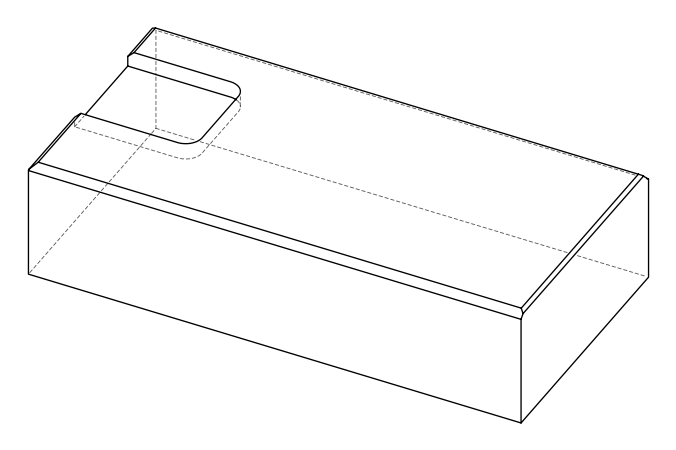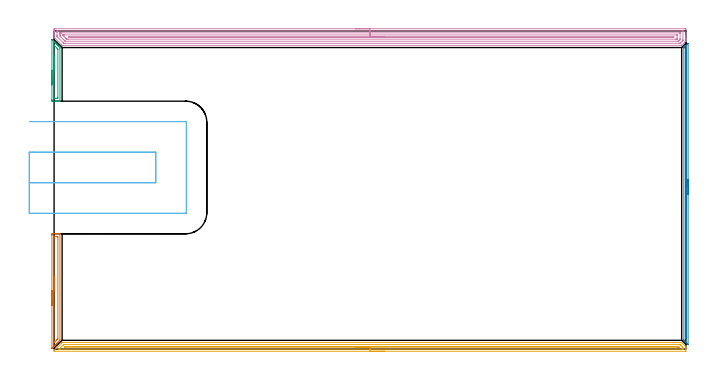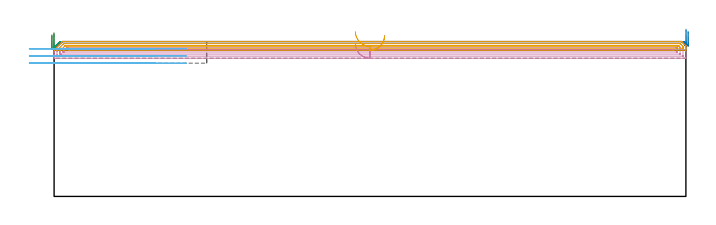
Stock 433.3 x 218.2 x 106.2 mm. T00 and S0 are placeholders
(PLAN: 6 operations, 1 tool changes, 37 min)
(1 AREA_MILL | FG_CHAMFER_SURFACE | UGT0205_001 | 1.41 min | 1252 mm3)
(2 AREA_MILL_1 | FG_CHAMFER_SURFACE_1 | UGT0205_001 | 3.39 min | 888 mm3)
(3 AREA_MILL_2 | FG_CHAMFER_SURFACE_2 | UGT0205_001 | 0.83 min | 750 mm3)
(4 AREA_MILL_3 | FG_CHAMFER_SURFACE_3 | UGT0205_001 | 17.42 min | 28029 mm3)
(5 AREA_MILL_4 | FG_CHAMFER_SURFACE_4 | UGT0205_001 | 10.47 min | 7708 mm3)
(6 MILL_SLOT | SLOT_PARTIAL_RECTANGULAR | UGT0201_006 | Follow Part, ap 7, ae 75% | 3.42 min | 139494 mm3)
(TOOL UGT0205_001 | Chamfer Mill 20 x 3 x 45 deg. | D20 FL50 Z2)
(TOOL UGT0201_006 | End Mill 28 mm | D28 FL25 Z2)
(OP 1 AREA_MILL)
G17 G21 G94 G90
T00 M6
G54
G17 G0 G90 X-1.5 Y29.8 S1061 M3
G43 Z116.2 H0
Z110.7
G94 G1 Y29.838 Z109.828 F250.
Y29.952 Z108.964
Y30.141 Z108.112
Y30.403 Z107.28
Y30.737 Z106.474
Y31.14 Z105.7
Y31.608 Z104.964
Y32.139 Z104.272
Y32.729 Z103.629
Y33.372 Z103.04
Y34.064 Z102.508
Y34.8 Z102.04
Y35.574 Z101.637
Y36.38 Z101.303
Y37.212 Z101.041
Y38.063 Z100.852
Y38.928 Z100.738
Y39.8 Z100.7
Y78.169
X-1.499 Y78.525 Z100.701
X-1.493 Y79.052 Z100.703
X-1.491 Y79.092 Z100.705
X-0.968 Y79.1 Z101.227
X-0.653 Z101.542
X-0.081 Z102.113
X0.549 Z102.746
X0.806 Z103.003
X1.436 Z103.633
X1.694 Z103.89
X2.209 Z104.409
X2.952 Z105.151
X3.468 Z105.667
X3.691 Z105.89
X3.976 Y79.093 Z106.167
X3.997 Y79.09 Z106.188
X4. Y78.971 Z106.2
Y6.416
X3.994 Y5.994 Z106.192
X3.526 Y5.526 Z105.724
X3.229 Y5.229 Z105.428
X3.172 Y5.171 Z105.369
X3.116 Y5.115 Z105.315
X2.932 Y4.932 Z105.131
X2.877 Y4.875 Z105.073
X2.821 Y4.82 Z105.02
X2.636 Y4.635 Z104.835
X2.581 Y4.579 Z104.778
X2.526 Y4.526 Z104.725
X2.339 Y4.339 Z104.538
X2.285 Y4.284 Z104.482
X2.231 Y4.231 Z104.43
X2.042 Y4.042 Z104.241
X1.989 Y3.988 Z104.186
X1.937 Y3.936 Z104.136
X1.745 Y3.745 Z103.944
X1.694 Y3.692 Z103.89
X1.642 Y3.642 Z103.841
X1.449 Y3.448 Z103.648
X1.398 Y3.396 Z103.595
X1.347 Y3.347 Z103.546
X1.152 Y3.152 Z103.351
X1.102 Y3.101 Z103.299
X1.053 Y3.052 Z103.251
X0.855 Y2.855 Z103.054
X0.806 Y2.805 Z103.003
X0.758 Y2.757 Z102.957
X0.559 Y2.558 Z102.758
X0.511 Y2.509 Z102.708
X0.463 Y2.463 Z102.662
X0.262 Y2.261 Z102.461
X0.215 Y2.214 Z102.412
X0.168 Y2.168 Z102.367
X-0.035 Y1.965 Z102.164
X-0.081 Y1.918 Z102.116
X-0.126 Y1.873 Z102.073
X-0.332 Y1.668 Z101.867
X-0.377 Y1.622 Z101.821
X-0.421 Y1.578 Z101.778
X-0.628 Y1.371 Z101.571
X-0.672 Y1.326 Z101.525
X-0.968 Y1.031 Z101.229
X-1.094 Y0.906 Z101.106
X-1.222 Y0.778 Z100.977
X-1.412 Y0.593 Z100.786
X-1.493 Y0.518 Z100.704
X-1.5 Y0.778 Z100.7
Y39.8
X-0.086 Z102.114
Y76.745
X-0.081 Y77.09 Z102.119
X0.454 Y77.099 Z102.654
X1.694 Y77.1 Z103.894
X2.229 Y77.098 Z104.429
X2.581 Y77.09 Z104.781
X2.586 Y76.745 Z104.786
Y7.306
X2.581 Y7.043 Z104.781
X2.272 Y6.726 Z104.472
X1.966 Y6.416 Z104.166
X1.83 Y6.279 Z104.03
X0.497 Y4.946 Z102.697
X0.185 Y4.635 Z102.385
X0.05 Y4.504 Z102.25
X-0.081 Y4.381 Z102.119
X-0.086 Y4.635 Z102.114
Y4.64
Y39.8
Y40.671 Z102.152
Y41.536 Z102.266
Y42.388 Z102.455
Y43.22 Z102.717
Y44.026 Z103.051
Y44.8 Z103.454
Y45.536 Z103.923
Y46.228 Z104.454
Y46.871 Z105.043
Y47.46 Z105.686
Y47.991 Z106.378
Y48.46 Z107.114
Y48.863 Z107.888
Y49.197 Z108.694
Y49.459 Z109.526
Y49.648 Z110.378
Y49.762 Z111.243
Y49.8 Z112.114
G0 Z116.2
M5
M2
(OP 2 AREA_MILL_1)
G17 G21 G94 G90
T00 M6
G54
G17 G0 G90 X434.8 Y116.4 S1061 M3
G43 Z116.2 H0
Z113.3
G94 G1 Y116.362 Z112.428 F250.
Y116.248 Z111.564
Y116.059 Z110.712
Y115.797 Z109.88
Y115.463 Z109.074
Y115.06 Z108.3
Y114.592 Z107.564
Y114.06 Z106.872
Y113.471 Z106.229
Y112.828 Z105.64
Y112.136 Z105.108
Y111.4 Z104.64
Y110.626 Z104.237
Y109.82 Z103.903
Y108.988 Z103.641
Y108.136 Z103.452
Y107.272 Z103.338
Y106.4 Z103.3
Y3.337
X434.796 Y3.117 Z103.302
X434.794 Y3.115 Z103.303
X434.782 Y3.117 Z103.316
X434.392 Y3.508 Z103.708
X434.239 Y3.659 Z103.858
X434.187 Y3.712 Z103.912
X433.996 Y3.904 Z104.103
X433.943 Y3.956 Z104.154
X433.89 Y4.01 Z104.209
X433.701 Y4.199 Z104.398
X433.646 Y4.252 Z104.45
X433.592 Y4.308 Z104.507
X433.405 Y4.494 Z104.694
X433.35 Y4.548 Z104.747
X433.294 Y4.605 Z104.805
X433.11 Y4.789 Z104.989
X433.054 Y4.845 Z105.043
X432.997 Y4.903 Z105.102
X432.815 Y5.085 Z105.284
X432.757 Y5.141 Z105.339
X432.699 Y5.201 Z105.4
X432.52 Y5.38 Z105.579
X432.461 Y5.438 Z105.636
X432.008 Y5.892 Z106.09
X431.906 Y5.997 Z106.191
X431.9 Y6.391 Z106.2
Y206.409
X431.906 Y206.803 Z106.191
X432.006 Y206.908 Z106.091
X432.461 Y207.362 Z105.636
X432.52 Y207.42 Z105.579
X432.699 Y207.599 Z105.4
X432.757 Y207.659 Z105.339
X432.815 Y207.716 Z105.284
X432.997 Y207.897 Z105.102
X433.054 Y207.955 Z105.043
X433.11 Y208.011 Z104.989
X433.294 Y208.195 Z104.805
X433.35 Y208.251 Z104.747
X433.405 Y208.306 Z104.694
X433.592 Y208.492 Z104.507
X433.646 Y208.548 Z104.45
X433.701 Y208.601 Z104.398
X433.89 Y208.79 Z104.209
X433.943 Y208.844 Z104.154
X433.996 Y208.896 Z104.103
X434.187 Y209.088 Z103.912
X434.239 Y209.141 Z103.858
X434.392 Y209.292 Z103.708
X434.485 Y209.385 Z103.615
X434.684 Y209.585 Z103.414
X434.784 Y209.683 Z103.314
X434.794 Y209.685 Z103.303
X434.799 Y209.683 Z103.299
X434.8 Y209.463 Z103.3
Y106.4
X433.386 Z104.714
Y8.141
X433.382 Y7.284 Z104.718
X433.38 Y7.254 Z104.72
X433.35 Y7.05 Z104.75
X433.32 Y7.284 Z104.78
X433.317 Y7.317 Z104.783
X433.314 Y8.177 Z104.786
Y204.659
X433.318 Y205.516 Z104.782
X433.32 Y205.546 Z104.78
X433.35 Y205.75 Z104.75
X433.38 Y205.516 Z104.72
X433.383 Y205.483 Z104.717
X433.386 Y204.623 Z104.714
Y106.4
Y105.528 Z104.752
Y104.664 Z104.866
Y103.812 Z105.055
Y102.98 Z105.317
Y102.174 Z105.651
Y101.4 Z106.054
Y100.664 Z106.523
Y99.972 Z107.054
Y99.329 Z107.643
Y98.74 Z108.286
Y98.208 Z108.979
Y97.74 Z109.714
Y97.337 Z110.488
Y97.003 Z111.294
Y96.741 Z112.126
Y96.552 Z112.978
Y96.438 Z113.843
Y96.4 Z114.714
G0 Z116.2
M5
M2
(OP 3 AREA_MILL_2)
G17 G21 G94 G90
T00 M6
G54
G17 G0 G90 X-1.5 Y181.15 S1061 M3
G43 Z116.2 H0
Z110.7
G94 G1 Y181.188 Z109.828 F250.
Y181.302 Z108.964
Y181.491 Z108.112
Y181.753 Z107.28
Y182.087 Z106.474
Y182.49 Z105.7
Y182.958 Z104.964
Y183.489 Z104.272
Y184.079 Z103.629
Y184.722 Z103.04
Y185.414 Z102.508
Y186.15 Z102.04
Y186.924 Z101.637
Y187.73 Z101.303
Y188.562 Z101.041
Y189.413 Z100.852
Y190.278 Z100.738
Y191.15 Z100.7
Y212.044
X-1.496 Y212.283 Z100.703
X-1.494 Y212.284 Z100.704
X-1.482 Y212.283 Z100.716
X-1.431 Y212.231 Z100.768
X-1.203 Y212.003 Z100.997
X-0.968 Y211.77 Z101.228
X-0.887 Y211.687 Z101.312
X-0.754 Y211.554 Z101.445
X-0.672 Y211.474 Z101.524
X-0.59 Y211.39 Z101.61
X-0.46 Y211.26 Z101.739
X-0.377 Y211.178 Z101.82
X-0.292 Y211.092 Z101.907
X-0.166 Y210.966 Z102.033
X-0.081 Y210.882 Z102.115
X0.006 Y210.795 Z102.205
X0.128 Y210.673 Z102.327
X0.215 Y210.587 Z102.411
X0.303 Y210.497 Z102.503
X0.422 Y210.379 Z102.621
X0.511 Y210.291 Z102.707
X0.601 Y210.199 Z102.8
X0.715 Y210.085 Z102.915
X0.806 Y209.995 Z103.002
X0.899 Y209.902 Z103.098
X1.009 Y209.791 Z103.209
X1.102 Y209.7 Z103.298
X1.196 Y209.604 Z103.396
X1.303 Y209.497 Z103.502
X1.398 Y209.404 Z103.594
X1.494 Y209.306 Z103.693
X1.597 Y209.203 Z103.796
X1.694 Y209.108 Z103.89
X1.792 Y209.009 Z103.991
X1.891 Y208.909 Z104.09
X1.989 Y208.812 Z104.185
X2.089 Y208.711 Z104.289
X2.185 Y208.616 Z104.384
X2.285 Y208.517 Z104.481
X2.387 Y208.413 Z104.586
X2.478 Y208.322 Z104.678
X2.581 Y208.221 Z104.777
X2.684 Y208.116 Z104.884
X2.772 Y208.028 Z104.972
X2.877 Y207.925 Z105.073
X2.982 Y207.818 Z105.182
X3.066 Y207.734 Z105.266
X3.172 Y207.63 Z105.368
X3.947 Y206.853 Z106.146
X3.993 Y206.804 Z106.192
X4. Y206.33 Z106.2
Y170.166
X3.997 Y170.01 Z106.188
X3.969 Y170.007 Z106.16
X3.605 Y170. Z105.804
X3.24 Z105.439
X2.581 Z104.776
X1.364 Z103.561
X0.806 Z103.001
X-0.968 Y170.001 Z101.228
X-1.212 Y170.003 Z100.984
X-1.491 Y170.008 Z100.705
X-1.494 Y170.083 Z100.703
X-1.499 Y170.612 Z100.701
X-1.5 Y171.148 Z100.7
Y191.15
X-0.086 Z102.114
Y208.116
X-0.081 Y208.419 Z102.119
X0.232 Y208.116 Z102.432
X1.694 Y206.657 Z103.894
X2.019 Y206.33 Z104.219
X2.581 Y205.757 Z104.781
X2.586 Y205.432 Z104.786
Y172.398
X2.581 Y172.01 Z104.781
X2.088 Y172.002 Z104.288
X0.806 Y172. Z103.006
X0.313 Y172.002 Z102.513
X-0.081 Y172.01 Z102.119
X-0.086 Y172.398 Z102.114
Y172.403
Y191.15
Y192.021 Z102.152
Y192.886 Z102.266
Y193.738 Z102.455
Y194.57 Z102.717
Y195.376 Z103.051
Y196.15 Z103.454
Y196.886 Z103.923
Y197.578 Z104.454
Y198.221 Z105.043
Y198.81 Z105.686
Y199.341 Z106.378
Y199.81 Z107.114
Y200.213 Z107.888
Y200.547 Z108.694
Y200.809 Z109.526
Y200.998 Z110.378
Y201.112 Z111.243
Y201.15 Z112.114
G0 Z116.2
M5
M2
(OP 4 AREA_MILL_3)
G17 G21 G94 G90
T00 M6
G54
G17 G0 G90 X206.65 Y219.7 S1061 M3
G43 Z116.2 H0
Z104.8
G94 G1 X206.688 Z103.929 F250.
X206.802 Z103.064
X206.991 Z102.212
X207.253 Z101.38
X207.587 Z100.574
X207.99 Z99.8
X208.458 Z99.064
X208.99 Z98.372
X209.579 Z97.729
X210.222 Z97.14
X210.914 Z96.609
X211.65 Z96.14
X212.424 Z95.737
X213.23 Z95.403
X214.062 Z95.141
X214.914 Z94.952
X215.778 Z94.838
X216.65 Z94.8
X432.261
X432.691 Y219.699 Z94.801
X433.115 Y219.695 Z94.803
X433.29 Y219.692 Z94.806
X433.3 Y219.277 Z95.221
Y214.879 Z99.615
Y213.441 Z101.055
Y213.12 Z101.375
Y212.478 Z102.021
X433.299 Y211.206 Z103.292
X433.286 Y211.186 Z103.314
X432.583 Y210.482 Z104.015
X430.796 Y208.695 Z105.803
X430.524 Y208.424 Z106.068
X430.394 Y208.298 Z106.182
X430.012 Y208.3 Z106.2
X5.966
X5.505 Y208.299 Z106.184
X5.343 Y208.459 Z106.038
X5.199 Y208.6 Z105.898
X5.077 Y208.723 Z105.777
X0.312 Y213.487 Z101.011
X0.238 Y213.56 Z100.936
X0.036 Y213.764 Z100.736
X0.014 Y213.787 Z100.713
X0.001 Y213.806 Z100.693
X0. Y215.117 Z99.383
Y215.759 Z98.737
Y216.959 Z97.538
Y217.518 Z96.977
Y218.118 Z96.378
Y218.397 Z96.098
Y218.997 Z95.499
X0.004 Y219.277 Z95.22
X0.01 Y219.691 Z94.805
X0.185 Y219.695 Z94.803
X0.609 Y219.7 Z94.8
X216.65
Y218.286 Z96.214
X430.905 Y218.285 Z96.215
X431.019
X431.265 Y218.28 Z96.22
X431.288 Y218.279 Z96.221
X431.292 Y218.262 Z96.238
X431.297 Y218.232 Z96.268
X431.299 Y218.202 Z96.298
X431.3 Y212.241 Z102.259
X431.298 Y211.854 Z102.646
X431.294 Y211.73 Z102.77
X431.29 Y211.67 Z102.83
X431.263 Y211.624 Z102.876
X431.01 Y211.362 Z103.138
X430.959 Y211.309 Z103.191
X429.629 Y209.98 Z104.52
X429.458 Y209.812 Z104.688
X429.393 Y209.752 Z104.748
X429.358 Y209.721 Z104.779
X429.314 Y209.72 Z104.78
X429.12 Y209.716 Z104.784
X429.006 Y209.715 Z104.785
X428.227 Y209.714 Z104.786
X7.638
X6.858 Y209.715 Z104.785
X6.743 Y209.716 Z104.784
X6.556 Y209.721 Z104.779
X6.177 Y210.082 Z104.418
X5.966 Y210.285 Z104.215
X2.395 Y213.855 Z100.645
X2.251 Y214. Z100.5
X2.113 Y214.143 Z100.357
X2.026 Y214.235 Z100.265
X2.01 Y214.293 Z100.207
X2.004 Y214.385 Z100.115
X2.001 Y214.879 Z99.621
X2. Y215.268 Z99.232
Y217.027 Z97.473
X2.002 Y217.518 Z96.982
X2.004 Y217.902 Z96.598
X2.015 Y218.279 Z96.221
X2.395 Y218.284 Z96.216
X2.509 Y218.285 Z96.215
X216.65 Y218.286 Z96.214
Y216.871 Z97.629
X428.883
X429.12 Y216.87 Z97.63
X429.198 Y216.868 Z97.632
X429.26 Y216.865 Z97.635
X429.29 Y216.861 Z97.639
X429.292 Y216.816 Z97.684
X429.297 Y216.638 Z97.862
X429.3 Y216.461 Z98.039
X429.299 Y212.944 Z101.556
X429.29 Y212.241 Z102.259
X429.276 Y212.087 Z102.413
X429.12 Y211.923 Z102.577
X428.838 Y211.639 Z102.861
X428.56 Y211.362 Z103.138
X428.392 Y211.199 Z103.301
X428.335 Y211.146 Z103.354
X428.227 Y211.135 Z103.365
X427.569 Y211.13 Z103.37
X427.334 Y211.129 Z103.371
X7.751
X7.672 Y211.131 Z103.369
X7.61 Y211.134 Z103.366
X7.574 Y211.137 Z103.363
X7.549 Y211.16 Z103.34
X7.341 Y211.362 Z103.138
X6.858 Y211.841 Z102.659
X6.458 Y212.241 Z102.259
X4.7 Y214. Z100.5
X4.18 Y214.524 Z99.976
X4.01 Y214.704 Z99.796
X4.005 Y214.879 Z99.621
X4.001 Y215.056 Z99.444
X4. Y215.759 Z98.741
Y215.936 Z98.564
X4.003 Y216.638 Z97.862
X4.006 Y216.81 Z97.69
X4.012 Y216.864 Z97.636
X4.062 Y216.867 Z97.633
X4.18 Y216.869 Z97.631
X4.837 Y216.871 Z97.629
X5.073
X216.65
Y215.457 Z99.043
X426.748 Y215.456 Z99.044
X427.171 Y215.452 Z99.048
X427.261 Y215.45 Z99.05
X427.29 Y215.445 Z99.055
X427.293 Y215.402 Z99.098
X427.296 Y215.304 Z99.196
X427.3 Y214.913 Z99.587
Y213.154 Z101.346
Y213.12 Z101.38
X427.294 Y212.698 Z101.802
X427.29 Y212.593 Z101.907
X427.285 Y212.55 Z101.95
X427.223 Y212.548 Z101.952
X427.026 Y212.545 Z101.955
X426.442 Y212.543 Z101.957
X426.135
X9.537
X9.229 Y212.544 Z101.956
X8.644 Y212.549 Z101.951
X8.61 Y212.55 Z101.95
X8.571 Y212.585 Z101.915
X8.491 Y212.661 Z101.839
X8.334 Y212.815 Z101.685
X8.028 Y213.12 Z101.38
X7.751 Y213.397 Z101.103
X6.858 Y214.29 Z100.21
X6.273 Y214.879 Z99.621
X6.082 Y215.075 Z99.425
X6.017 Y215.144 Z99.356
X6.01 Y215.197 Z99.303
X6.008 Y215.302 Z99.198
X6.01 Y215.407 Z99.093
X6.015 Y215.45 Z99.05
X6.077 Y215.452 Z99.048
X6.274 Y215.455 Z99.045
X6.858 Y215.457 Z99.043
X7.165
X216.65
Y214.043 Z100.457
X424.613 Y214.042 Z100.458
X424.656 Y214.041 Z100.459
X425.201 Y214. Z100.5
X424.698 Y213.959 Z100.541
X424.656 Y213.958 Z100.542
X10.473 Y213.957 Z100.543
X10.429 Y213.959 Z100.541
X9.727 Y214. Z100.5
X10.387 Y214.041 Z100.459
X10.429 Y214.042 Z100.458
X216.65 Y214.043 Z100.457
X217.522 Z100.495
X218.386 Z100.609
X219.238 Z100.798
X220.07 Z101.06
X220.876 Z101.394
X221.65 Z101.797
X222.386 Z102.265
X223.078 Z102.796
X223.721 Z103.386
X224.31 Z104.029
X224.842 Z104.721
X225.31 Z105.457
X225.713 Z106.231
X226.047 Z107.037
X226.309 Z107.869
X226.498 Z108.72
X226.612 Z109.585
X226.65 Z110.457
G0 Z116.2
M5
M2
(OP 5 AREA_MILL_4)
G17 G21 G94 G90
T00 M6
G54
G17 G0 G90 X226.65 Y-1.5 S1061 M3
G43 Z116.2 H0
Z110.2
G94 G1 X226.612 Z109.328 F250.
X226.498 Z108.464
X226.309 Z107.612
X226.047 Z106.78
X225.713 Z105.974
X225.31 Z105.2
X224.842 Z104.464
X224.31 Z103.772
X223.721 Z103.129
X223.078 Z102.54
X222.386 Z102.009
X221.65 Z101.54
X220.876 Z101.137
X220.07 Z100.803
X219.238 Z100.541
X218.386 Z100.352
X217.522 Z100.238
X216.65 Z100.2
X0.163
X0.077 Y-1.497 Z100.203
X0. Y-1.493 Z100.207
Y-1.127 Z100.571
X0.001 Y-1.005 Z100.691
X0.014 Y-0.984 Z100.712
X5.127 Y4.127 Z105.827
X5.455 Y4.452 Z106.151
X5.499 Y4.493 Z106.193
X5.966 Y4.5 Z106.2
X430.012
X430.402 Y4.494 Z106.192
X430.502 Y4.398 Z106.095
X431.066 Y3.835 Z105.532
X433.11 Y1.792 Z103.488
X433.286 Y1.614 Z103.31
X433.299 Y1.595 Z103.291
X433.3 Y1.333 Z103.033
Y0.388 Z102.087
Y-0.252 Z101.444
X433.299 Y-1.446 Z100.251
X433.297 Y-1.491 Z100.206
X432.947 Y-1.5 Z100.2
X216.65
Y-0.086 Z101.614
X4.011
X3.572 Y-0.084 Z101.616
X3.434 Y-0.081 Z101.619
X3.389 Y-0.079 Z101.621
X3.401 Y-0.06 Z101.64
X3.451 Y-0.004 Z101.696
X3.579 Y0.128 Z101.828
X5.966 Y2.516 Z104.216
X6.34 Y2.885 Z104.585
X6.517 Y3.056 Z104.756
X6.547 Y3.079 Z104.779
X6.588 Y3.082 Z104.782
X6.678 Y3.084 Z104.784
X6.858 Y3.085 Z104.785
X7.028 Y3.086 Z104.786
X428.397 Y3.085 Z104.785
X429.12 Y3.081 Z104.781
X429.296 Y3.079 Z104.779
X430.012 Y2.435 Z104.135
X430.073 Y2.376 Z104.076
X430.905 Y1.544 Z103.244
X430.947 Y1.5 Z103.2
X431.29 Y1.122 Z102.822
X431.296 Y0.624 Z102.324
X431.3 Y0.237 Z101.937
X431.299 Y0.108 Z101.808
X431.295 Y0.005 Z101.705
X431.29 Y-0.063 Z101.637
X431.282 Y-0.079 Z101.621
X431.266 Y-0.081 Z101.619
X430.905 Y-0.085 Z101.615
X430.736 Y-0.086 Z101.614
X216.65
Y1.329 Z103.029
X7.926
X7.751
X7.576 Y1.331 Z103.031
X7.247 Y1.336 Z103.036
X7.411 Y1.5 Z103.2
X7.583 Y1.665 Z103.365
X8.644 Y1.671 Z103.371
X427.334
X428.054 Y1.669 Z103.369
X428.227 Y1.667 Z103.367
X428.31 Y1.665 Z103.365
X428.357 Y1.627 Z103.327
X428.494 Y1.5 Z103.2
X428.585 Y1.408 Z103.108
X428.644 Y1.345 Z103.045
X428.575 Y1.336 Z103.036
X428.399 Y1.331 Z103.031
X428.227 Y1.33 Z103.03
X427.509 Y1.329 Z103.029
X216.65
X215.778 Z103.067
X214.914 Z103.18
X214.062 Z103.369
X213.23 Z103.632
X212.424 Z103.965
X211.65 Z104.368
X210.914 Z104.837
X210.222 Z105.368
X209.579 Z105.957
X208.99 Z106.601
X208.458 Z107.293
X207.99 Z108.029
X207.587 Z108.802
X207.253 Z109.608
X206.991 Z110.44
X206.802 Z111.292
X206.688 Z112.157
X206.65 Z113.029
G0 Z116.2
M5
M2
(OP 6 MILL_SLOT)
G17 G21 G94 G90
T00 M6
G54
G17 G0 G90 X-17. Y114.1 S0 M3
G43 Z116.2 H0
Z101.267
G94 G1 X-14. F250.
X69.7 F500.
Y135.
X-14.
X-17. F250.
Y93.1
X-14.
X90.3 F500.
G3 X90.7 Y93.5 R0.4
G1 Y155.6
G3 X90.3 Y156. R0.4
G1 X-14.
X-17. F250.
G0 Y114.1 Z96.333
G1 X-14.
X69.7 F500.
Y135.
X-14.
X-17. F250.
Y93.1
X-14.
X90.3 F500.
G3 X90.7 Y93.5 R0.4
G1 Y155.6
G3 X90.3 Y156. R0.4
G1 X-14.
X-17. F250.
G0 Y114.1 Z91.4
G1 X-14.
X69.7 F500.
Y135.
X-14.
X-17. F250.
Y93.1
X-14.
X90.3 F500.
G3 X90.7 Y93.5 R0.4
G1 Y155.6
G3 X90.3 Y156. R0.4
G1 X-14.
X-17. F250.
G0 Z116.2
M5
M2
